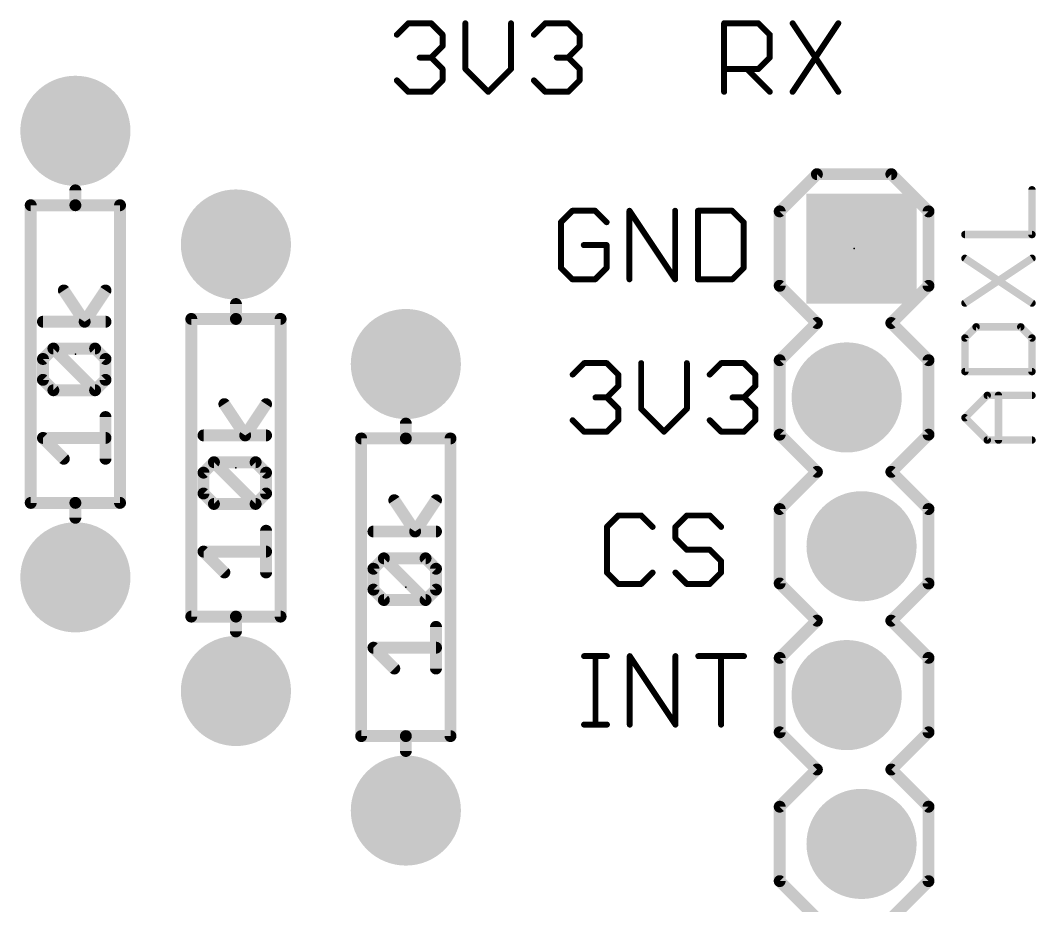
# Model space of a CAD drawing. Extents: x -2 to 100, y 0 to 44.
# Drawn here: x 52.07 to 69.4, y 20.33 to 35.44 of the extents above; entities that cross this region are included whole.
import ezdxf

# ---------------------------------------------------------------- set-up
doc = ezdxf.new("R2010")
doc.units = 0
for name, color, linetype in [('17', 94, 'CONTINUOUS'), ('21', 250, 'CONTINUOUS'), ('23', 178, 'CONTINUOUS'), ('25', 250, 'CONTINUOUS'), ('51', 250, 'CONTINUOUS')]:
    doc.layers.add(name, color=color, linetype=linetype)

# ---------------------------------------------------------------- blocks, each defined once
blk = doc.blocks.new('RECT')
blk.add_solid([(-0.5, -0.5), (0.5, -0.5), (-0.5, 0.5), (0.5, 0.5)])
blk = doc.blocks.new('SQUAREP')
blk.add_solid([(-0.5, -0.5), (0.5, -0.5), (-0.5, 0.5), (0.5, 0.5)])
blk = doc.blocks.new('ROUNDP')
at = {"const_width": 0.5}
blk.add_lwpolyline([(0, -0.25, 1), (0, 0.25, 1), (0, -0.25)], format="xyb", dxfattribs=at)

msp = doc.modelspace()

# ---------------------------------------------------------------- linework, layer by layer
at = {"layer": '21', "const_width": 0.2032}
for points in [[(65.665, 32.81), (65.03, 32.175)], [(66.935, 32.81), (65.665, 32.81)], [(67.57, 32.175), (66.935, 32.81)], [(53.01, 32.28), (53.01, 32.534)], [(52.248, 27.2), (52.248, 32.28)], [(52.248, 32.28), (53.01, 32.28)], [(53.01, 32.28), (53.772, 32.28)], [(53.772, 32.28), (53.772, 27.2)], [(65.03, 30.905), (65.03, 32.175)], [(67.57, 32.175), (67.57, 30.905)], [(53.1685, 30.2917), (52.8126, 30.8256)], [(53.5244, 30.8256), (53.1685, 30.2917)], [(65.665, 30.27), (65.03, 30.905)], [(67.57, 30.905), (66.935, 30.27)], [(55.75, 30.34), (55.75, 30.594)], [(53.5244, 30.2917), (52.4567, 30.2917)], [(54.988, 25.26), (54.988, 30.34)], [(54.988, 30.34), (55.75, 30.34)], [(55.75, 30.34), (56.512, 30.34)], [(56.512, 30.34), (56.512, 25.26)], [(65.03, 29.635), (65.665, 30.27)], [(66.935, 30.27), (67.57, 29.635)], [(52.4567, 29.6562), (52.6346, 29.8342)], [(52.6346, 29.8342), (53.3465, 29.8342)], [(53.3465, 29.1224), (52.6346, 29.8342)], [(53.3465, 29.8342), (53.5244, 29.6562)], [(52.4567, 29.3003), (52.4567, 29.6562)], [(53.5244, 29.6562), (53.5244, 29.3003)], [(65.03, 28.365), (65.03, 29.635)], [(67.57, 29.635), (67.57, 28.365)], [(52.6346, 29.1224), (52.4567, 29.3003)], [(53.5244, 29.3003), (53.3465, 29.1224)], [(53.3465, 29.1224), (52.6346, 29.1224)], [(55.9085, 28.3517), (55.5526, 28.8856)], [(56.2644, 28.8856), (55.9085, 28.3517)], [(53.5244, 27.953), (53.5244, 28.6648)], [(58.65, 28.3), (58.65, 28.554)], [(56.2644, 28.3517), (55.1967, 28.3517)], [(65.665, 27.73), (65.03, 28.365)], [(67.57, 28.365), (66.935, 27.73)], [(52.8126, 27.953), (52.4567, 28.3089)], [(52.4567, 28.3089), (53.5244, 28.3089)], [(57.888, 23.22), (57.888, 28.3)], [(57.888, 28.3), (58.65, 28.3)], [(58.65, 28.3), (59.412, 28.3)], [(59.412, 28.3), (59.412, 23.22)], [(55.1967, 27.7162), (55.3746, 27.8942)], [(55.3746, 27.8942), (56.0864, 27.8942)], [(56.0864, 27.1823), (55.3746, 27.8942)], [(56.0864, 27.8942), (56.2644, 27.7162)], [(55.1967, 27.3603), (55.1967, 27.7162)], [(56.2644, 27.7162), (56.2644, 27.3603)], [(65.03, 27.095), (65.665, 27.73)], [(66.935, 27.73), (67.57, 27.095)], [(55.3746, 27.1823), (55.1967, 27.3603)], [(56.2644, 27.3603), (56.0864, 27.1823)], [(53.01, 27.2), (52.248, 27.2)], [(53.772, 27.2), (53.01, 27.2)], [(53.01, 27.2), (53.01, 26.946)], [(56.0864, 27.1823), (55.3746, 27.1823)], [(58.8085, 26.7117), (58.4526, 27.2456)], [(59.1644, 27.2456), (58.8085, 26.7117)], [(65.03, 25.825), (65.03, 27.095)], [(67.57, 27.095), (67.57, 25.825)], [(56.2644, 26.013), (56.2644, 26.7248)], [(59.1644, 26.7117), (58.0967, 26.7117)], [(55.5526, 26.013), (55.1967, 26.3689)], [(55.1967, 26.3689), (56.2644, 26.3689)], [(58.0967, 26.0762), (58.2746, 26.2542)], [(58.2746, 26.2542), (58.9865, 26.2542)], [(58.9865, 25.5424), (58.2746, 26.2542)], [(58.9865, 26.2542), (59.1644, 26.0762)], [(58.0967, 25.7203), (58.0967, 26.0762)], [(59.1644, 26.0762), (59.1644, 25.7203)], [(58.2746, 25.5424), (58.0967, 25.7203)], [(59.1644, 25.7203), (58.9865, 25.5424)], [(65.665, 25.19), (65.03, 25.825)], [(67.57, 25.825), (66.935, 25.19)], [(58.9865, 25.5424), (58.2746, 25.5424)], [(55.75, 25.26), (54.988, 25.26)], [(56.512, 25.26), (55.75, 25.26)], [(55.75, 25.26), (55.75, 25.006)], [(59.1644, 24.373), (59.1644, 25.0848)], [(65.665, 25.19), (65.03, 24.555)], [(67.57, 24.555), (66.935, 25.19)], [(58.4526, 24.373), (58.0967, 24.7289)], [(58.0967, 24.7289), (59.1644, 24.7289)], [(65.03, 23.285), (65.03, 24.555)], [(67.57, 24.555), (67.57, 23.285)], [(58.65, 23.22), (57.888, 23.22)], [(59.412, 23.22), (58.65, 23.22)], [(58.65, 23.22), (58.65, 22.966)], [(65.665, 22.65), (65.03, 23.285)], [(67.57, 23.285), (66.935, 22.65)], [(65.03, 22.015), (65.665, 22.65)], [(66.935, 22.65), (67.57, 22.015)], [(65.03, 20.745), (65.03, 22.015)], [(67.57, 22.015), (67.57, 20.745)], [(65.665, 20.11), (65.03, 20.745)], [(67.57, 20.745), (66.935, 20.11)]]:
    msp.add_lwpolyline(points, dxfattribs=at)
at = {"layer": '21', "const_width": 0.1016}
for points in [[(65.665, 32.8608, 1), (65.665, 32.7592)], [(65.7009, 32.7741, 1), (65.6291, 32.8459)], [(66.9709, 32.8459, 1), (66.8991, 32.7741)], [(66.935, 32.7592, 1), (66.935, 32.8608)], [(53.0608, 32.534, 1), (52.9592, 32.534)], [(52.2988, 32.28, 1), (52.1972, 32.28)], [(52.248, 32.3308, 1), (52.248, 32.2292)], [(53.01, 32.3308, 1), (53.01, 32.2292)], [(52.9592, 32.28, 1), (53.0608, 32.28)], [(53.01, 32.2292, 1), (53.01, 32.3308)], [(53.8228, 32.28, 1), (53.7212, 32.28)], [(53.772, 32.2292, 1), (53.772, 32.3308)], [(65.0808, 32.175, 1), (64.9792, 32.175)], [(64.9941, 32.2109, 1), (65.0659, 32.1391)], [(67.6208, 32.175, 1), (67.5192, 32.175)], [(67.5341, 32.1391, 1), (67.6059, 32.2109)], [(52.8549, 30.8538, 1), (52.7703, 30.7974)], [(53.5667, 30.7974, 1), (53.4821, 30.8538)], [(65.0659, 30.9409, 1), (64.9941, 30.8691)], [(64.9792, 30.905, 1), (65.0808, 30.905)], [(67.5192, 30.905, 1), (67.6208, 30.905)], [(67.6059, 30.8691, 1), (67.5341, 30.9409)], [(55.8008, 30.594, 1), (55.6992, 30.594)], [(52.4567, 30.3425, 1), (52.4567, 30.2409)], [(53.1262, 30.3199, 1), (53.2108, 30.2636)], [(53.1262, 30.2636, 1), (53.2108, 30.3199)], [(53.5244, 30.2409, 1), (53.5244, 30.3425)], [(55.0388, 30.34, 1), (54.9372, 30.34)], [(54.988, 30.3908, 1), (54.988, 30.2892)], [(55.75, 30.3908, 1), (55.75, 30.2892)], [(55.6992, 30.34, 1), (55.8008, 30.34)], [(55.75, 30.2892, 1), (55.75, 30.3908)], [(56.5628, 30.34, 1), (56.4612, 30.34)], [(56.512, 30.2892, 1), (56.512, 30.3908)], [(65.7009, 30.2341, 1), (65.6291, 30.3059)], [(65.6291, 30.2341, 1), (65.7009, 30.3059)], [(66.9709, 30.3059, 1), (66.8991, 30.2341)], [(66.8991, 30.3059, 1), (66.9709, 30.2341)], [(52.6346, 29.885, 1), (52.6346, 29.7834)], [(52.6706, 29.8701, 1), (52.5987, 29.7982)], [(52.6706, 29.7982, 1), (52.5987, 29.8701)], [(53.3824, 29.8701, 1), (53.3105, 29.7982)], [(53.3465, 29.7834, 1), (53.3465, 29.885)], [(52.5075, 29.6562, 1), (52.4059, 29.6562)], [(52.4208, 29.6921, 1), (52.4926, 29.6203)], [(53.5752, 29.6562, 1), (53.4736, 29.6562)], [(53.4885, 29.6203, 1), (53.5603, 29.6921)], [(65.0808, 29.635, 1), (64.9792, 29.635)], [(64.9941, 29.6709, 1), (65.0659, 29.5991)], [(67.6208, 29.635, 1), (67.5192, 29.635)], [(67.5341, 29.5991, 1), (67.6059, 29.6709)], [(52.4926, 29.3362, 1), (52.4208, 29.2644)], [(52.4059, 29.3003, 1), (52.5075, 29.3003)], [(53.4736, 29.3003, 1), (53.5752, 29.3003)], [(53.5603, 29.2644, 1), (53.4885, 29.3362)], [(52.6346, 29.1731, 1), (52.6346, 29.0716)], [(52.5987, 29.0864, 1), (52.6706, 29.1583)], [(53.3105, 29.1583, 1), (53.3824, 29.0864)], [(53.3105, 29.0864, 1), (53.3824, 29.1583)], [(53.3465, 29.0716, 1), (53.3465, 29.1731)], [(55.5949, 28.9138, 1), (55.5103, 28.8574)], [(56.3067, 28.8574, 1), (56.2221, 28.9138)], [(53.5752, 28.6648, 1), (53.4736, 28.6648)], [(58.7008, 28.554, 1), (58.5992, 28.554)], [(55.1967, 28.4025, 1), (55.1967, 28.3009)], [(55.8662, 28.3799, 1), (55.9508, 28.3236)], [(55.8662, 28.3236, 1), (55.9508, 28.3799)], [(56.2644, 28.3009, 1), (56.2644, 28.4025)], [(65.0659, 28.4009, 1), (64.9941, 28.3291)], [(67.6059, 28.3291, 1), (67.5341, 28.4009)], [(52.4926, 28.3448, 1), (52.4208, 28.2729)], [(52.4567, 28.3597, 1), (52.4567, 28.2581)], [(53.5244, 28.2581, 1), (53.5244, 28.3597)], [(57.9388, 28.3, 1), (57.8372, 28.3)], [(57.888, 28.3508, 1), (57.888, 28.2492)], [(58.65, 28.3508, 1), (58.65, 28.2492)], [(58.5992, 28.3, 1), (58.7008, 28.3)], [(58.65, 28.2492, 1), (58.65, 28.3508)], [(59.4628, 28.3, 1), (59.3612, 28.3)], [(59.412, 28.2492, 1), (59.412, 28.3508)], [(64.9792, 28.365, 1), (65.0808, 28.365)], [(67.5192, 28.365, 1), (67.6208, 28.365)], [(52.7767, 27.917, 1), (52.8485, 27.9889)], [(53.4736, 27.953, 1), (53.5752, 27.953)], [(55.3746, 27.945, 1), (55.3746, 27.8434)], [(55.4106, 27.9301, 1), (55.3387, 27.8582)], [(55.4106, 27.8582, 1), (55.3387, 27.9301)], [(56.1224, 27.9301, 1), (56.0505, 27.8582)], [(56.0864, 27.8434, 1), (56.0864, 27.945)], [(55.2475, 27.7162, 1), (55.1459, 27.7162)], [(55.1608, 27.7521, 1), (55.2326, 27.6803)], [(56.3152, 27.7162, 1), (56.2136, 27.7162)], [(56.2285, 27.6803, 1), (56.3003, 27.7521)], [(65.7009, 27.6941, 1), (65.6291, 27.7659)], [(65.6291, 27.6941, 1), (65.7009, 27.7659)], [(66.9709, 27.7659, 1), (66.8991, 27.6941)], [(66.8991, 27.7659, 1), (66.9709, 27.6941)], [(55.2326, 27.3962, 1), (55.1608, 27.3244)], [(55.1459, 27.3603, 1), (55.2475, 27.3603)], [(56.2136, 27.3603, 1), (56.3152, 27.3603)], [(56.3003, 27.3244, 1), (56.2285, 27.3962)], [(52.248, 27.2508, 1), (52.248, 27.1492)], [(52.1972, 27.2, 1), (52.2988, 27.2)], [(53.01, 27.2508, 1), (53.01, 27.1492)], [(53.0608, 27.2, 1), (52.9592, 27.2)], [(53.01, 27.1492, 1), (53.01, 27.2508)], [(53.7212, 27.2, 1), (53.8228, 27.2)], [(53.772, 27.1492, 1), (53.772, 27.2508)], [(55.3746, 27.2331, 1), (55.3746, 27.1316)], [(55.3387, 27.1464, 1), (55.4106, 27.2183)], [(56.0505, 27.2183, 1), (56.1224, 27.1464)], [(56.0505, 27.1464, 1), (56.1224, 27.2183)], [(56.0864, 27.1316, 1), (56.0864, 27.2331)], [(58.4949, 27.2738, 1), (58.4103, 27.2174)], [(59.2067, 27.2174, 1), (59.1221, 27.2738)], [(65.0808, 27.095, 1), (64.9792, 27.095)], [(64.9941, 27.1309, 1), (65.0659, 27.0591)], [(67.6208, 27.095, 1), (67.5192, 27.095)], [(67.5341, 27.0591, 1), (67.6059, 27.1309)], [(52.9592, 26.946, 1), (53.0608, 26.946)], [(56.3152, 26.7248, 1), (56.2136, 26.7248)], [(58.0967, 26.7625, 1), (58.0967, 26.6609)], [(58.7662, 26.7399, 1), (58.8508, 26.6836)], [(58.7662, 26.6836, 1), (58.8508, 26.7399)], [(59.1644, 26.6609, 1), (59.1644, 26.7625)], [(55.2326, 26.4048, 1), (55.1608, 26.3329)], [(55.1967, 26.4197, 1), (55.1967, 26.3181)], [(56.2644, 26.3181, 1), (56.2644, 26.4197)], [(58.2746, 26.305, 1), (58.2746, 26.2034)], [(58.3106, 26.2901, 1), (58.2387, 26.2182)], [(58.3106, 26.2182, 1), (58.2387, 26.2901)], [(59.0224, 26.2901, 1), (58.9505, 26.2182)], [(58.9865, 26.2034, 1), (58.9865, 26.305)], [(58.1475, 26.0762, 1), (58.0459, 26.0762)], [(59.2152, 26.0762, 1), (59.1136, 26.0762)], [(55.5167, 25.977, 1), (55.5885, 26.0489)], [(56.2136, 26.013, 1), (56.3152, 26.013)], [(58.0608, 26.1121, 1), (58.1326, 26.0403)], [(59.1285, 26.0403, 1), (59.2003, 26.1121)], [(58.1326, 25.7562, 1), (58.0608, 25.6844)], [(59.2003, 25.6844, 1), (59.1285, 25.7562)], [(65.0659, 25.8609, 1), (64.9941, 25.7891)], [(64.9792, 25.825, 1), (65.0808, 25.825)], [(67.5192, 25.825, 1), (67.6208, 25.825)], [(67.6059, 25.7891, 1), (67.5341, 25.8609)], [(58.0459, 25.7203, 1), (58.1475, 25.7203)], [(59.1136, 25.7203, 1), (59.2152, 25.7203)], [(58.2746, 25.5932, 1), (58.2746, 25.4916)], [(58.2387, 25.5064, 1), (58.3106, 25.5783)], [(58.9505, 25.5783, 1), (59.0224, 25.5064)], [(58.9505, 25.5064, 1), (59.0224, 25.5783)], [(58.9865, 25.4916, 1), (58.9865, 25.5932)], [(54.988, 25.3108, 1), (54.988, 25.2092)], [(54.9372, 25.26, 1), (55.0388, 25.26)], [(55.75, 25.3108, 1), (55.75, 25.2092)], [(55.8008, 25.26, 1), (55.6992, 25.26)], [(55.75, 25.2092, 1), (55.75, 25.3108)], [(56.4612, 25.26, 1), (56.5628, 25.26)], [(56.512, 25.2092, 1), (56.512, 25.3108)], [(59.2152, 25.0848, 1), (59.1136, 25.0848)], [(65.7009, 25.1541, 1), (65.6291, 25.2259)], [(65.6291, 25.1541, 1), (65.7009, 25.2259)], [(66.9709, 25.2259, 1), (66.8991, 25.1541)], [(66.8991, 25.2259, 1), (66.9709, 25.1541)], [(55.6992, 25.006, 1), (55.8008, 25.006)], [(58.1326, 24.7648, 1), (58.0608, 24.6929)], [(58.0967, 24.7797, 1), (58.0967, 24.6781)], [(59.1644, 24.6781, 1), (59.1644, 24.7797)], [(65.0808, 24.555, 1), (64.9792, 24.555)], [(64.9941, 24.5909, 1), (65.0659, 24.5191)], [(67.6208, 24.555, 1), (67.5192, 24.555)], [(67.5341, 24.5191, 1), (67.6059, 24.5909)], [(58.4167, 24.337, 1), (58.4885, 24.4089)], [(59.1136, 24.373, 1), (59.2152, 24.373)], [(57.888, 23.2708, 1), (57.888, 23.1692)], [(57.8372, 23.22, 1), (57.9388, 23.22)], [(58.65, 23.2708, 1), (58.65, 23.1692)], [(58.7008, 23.22, 1), (58.5992, 23.22)], [(58.65, 23.1692, 1), (58.65, 23.2708)], [(59.3612, 23.22, 1), (59.4628, 23.22)], [(59.412, 23.1692, 1), (59.412, 23.2708)], [(65.0659, 23.3209, 1), (64.9941, 23.2491)], [(64.9792, 23.285, 1), (65.0808, 23.285)], [(67.5192, 23.285, 1), (67.6208, 23.285)], [(67.6059, 23.2491, 1), (67.5341, 23.3209)], [(58.5992, 22.966, 1), (58.7008, 22.966)], [(65.7009, 22.6141, 1), (65.6291, 22.6859)], [(65.6291, 22.6141, 1), (65.7009, 22.6859)], [(66.9709, 22.6859, 1), (66.8991, 22.6141)], [(66.8991, 22.6859, 1), (66.9709, 22.6141)], [(65.0808, 22.015, 1), (64.9792, 22.015)], [(64.9941, 22.0509, 1), (65.0659, 21.9791)], [(67.6208, 22.015, 1), (67.5192, 22.015)], [(67.5341, 21.9791, 1), (67.6059, 22.0509)], [(65.0659, 20.7809, 1), (64.9941, 20.7091)], [(64.9792, 20.745, 1), (65.0808, 20.745)], [(67.5192, 20.745, 1), (67.6208, 20.745)], [(67.6059, 20.7091, 1), (67.5341, 20.7809)]]:
    msp.add_lwpolyline(points, format="xyb", dxfattribs=at)
at = {"layer": '23'}
for p in [(66.3, 31.54), (53.01, 29.74), (55.75, 27.8), (58.65, 25.76)]:
    msp.add_point(p, dxfattribs=at)
at = {"layer": '25'}
for points, const_width in [([(58.4967, 35.1903), (58.6916, 35.3852)], 0.1016), ([(58.6916, 35.3852), (59.0814, 35.3852)], 0.1016), ([(59.0814, 35.3852), (59.2763, 35.1903)], 0.1016), ([(59.6661, 35.3852), (59.6661, 34.6056)], 0.1016), ([(60.4457, 34.6056), (60.4457, 35.3852)], 0.1016), ([(60.8355, 35.1903), (61.0304, 35.3852)], 0.1016), ([(61.0304, 35.3852), (61.4202, 35.3852)], 0.1016), ([(61.4202, 35.3852), (61.6151, 35.1903)], 0.1016), ([(64.0814, 34.2158), (64.0814, 35.3852)], 0.1016), ([(64.0814, 35.3852), (64.6661, 35.3852)], 0.1016), ([(64.6661, 35.3852), (64.861, 35.1903)], 0.1016), ([(65.2508, 35.3852), (66.0304, 34.2158)], 0.1016), ([(66.0304, 35.3852), (65.2508, 34.2158)], 0.1016), ([(59.2763, 35.1903), (59.2763, 34.9954)], 0.1016), ([(61.6151, 35.1903), (61.6151, 34.9954)], 0.1016), ([(64.861, 35.1903), (64.861, 34.8005)], 0.1016), ([(59.2763, 34.9954), (59.0814, 34.8005)], 0.1016), ([(61.6151, 34.9954), (61.4202, 34.8005)], 0.1016), ([(59.0814, 34.8005), (58.8865, 34.8005)], 0.1016), ([(59.0814, 34.8005), (59.2763, 34.6056)], 0.1016), ([(61.4202, 34.8005), (61.2253, 34.8005)], 0.1016), ([(61.4202, 34.8005), (61.6151, 34.6056)], 0.1016), ([(64.861, 34.8005), (64.6661, 34.6056)], 0.1016), ([(59.2763, 34.6056), (59.2763, 34.4107)], 0.1016), ([(59.6661, 34.6056), (60.0559, 34.2158)], 0.1016), ([(60.0559, 34.2158), (60.4457, 34.6056)], 0.1016), ([(61.6151, 34.6056), (61.6151, 34.4107)], 0.1016), ([(64.6661, 34.6056), (64.0814, 34.6056)], 0.1016), ([(64.4712, 34.6056), (64.861, 34.2158)], 0.1016), ([(58.6916, 34.2158), (58.4967, 34.4107)], 0.1016), ([(59.2763, 34.4107), (59.0814, 34.2158)], 0.1016), ([(61.0304, 34.2158), (60.8355, 34.4107)], 0.1016), ([(61.6151, 34.4107), (61.4202, 34.2158)], 0.1016), ([(59.0814, 34.2158), (58.6916, 34.2158)], 0.1016), ([(61.4202, 34.2158), (61.0304, 34.2158)], 0.1016), ([(69.3353, 31.7803), (69.3353, 32.5429)], 0.127), ([(61.4916, 32.1852), (61.2967, 31.9903)], 0.1016), ([(61.8814, 32.1852), (61.4916, 32.1852)], 0.1016), ([(62.0763, 31.9903), (61.8814, 32.1852)], 0.1016), ([(62.4661, 31.0158), (62.4661, 32.1852)], 0.1016), ([(62.4661, 32.1852), (63.2457, 31.0158)], 0.1016), ([(63.2457, 31.0158), (63.2457, 32.1852)], 0.1016), ([(63.6355, 32.1852), (63.6355, 31.0158)], 0.1016), ([(64.2202, 32.1852), (63.6355, 32.1852)], 0.1016), ([(64.4151, 31.9903), (64.2202, 32.1852)], 0.1016), ([(61.2967, 31.9903), (61.2967, 31.2107)], 0.1016), ([(64.4151, 31.2107), (64.4151, 31.9903)], 0.1016), ([(68.1913, 31.7803), (69.3353, 31.7803)], 0.127), ([(62.0763, 31.6005), (61.6865, 31.6005)], 0.1016), ([(62.0763, 31.2107), (62.0763, 31.6005)], 0.1016), ([(68.1913, 30.6109), (69.3353, 31.3735)], 0.127), ([(68.1913, 31.3735), (69.3353, 30.6109)], 0.127), ([(61.2967, 31.2107), (61.4916, 31.0158)], 0.1016), ([(61.8814, 31.0158), (62.0763, 31.2107)], 0.1016), ([(64.2202, 31.0158), (64.4151, 31.2107)], 0.1016), ([(61.4916, 31.0158), (61.8814, 31.0158)], 0.1016), ([(63.6355, 31.0158), (64.2202, 31.0158)], 0.1016), ([(68.382, 30.2042), (68.1913, 30.0135)], 0.127), ([(69.1446, 30.2042), (68.382, 30.2042)], 0.127), ([(69.3353, 30.0135), (69.1446, 30.2042)], 0.127), ([(68.1913, 30.0135), (68.1913, 29.4415)], 0.127), ([(69.3353, 29.4415), (69.3353, 30.0135)], 0.127), ([(61.4967, 29.3903), (61.6916, 29.5852)], 0.1016), ([(61.6916, 29.5852), (62.0814, 29.5852)], 0.1016), ([(62.0814, 29.5852), (62.2763, 29.3903)], 0.1016), ([(62.6661, 29.5852), (62.6661, 28.8056)], 0.1016), ([(63.4457, 28.8056), (63.4457, 29.5852)], 0.1016), ([(63.8355, 29.3903), (64.0304, 29.5852)], 0.1016), ([(64.0304, 29.5852), (64.4202, 29.5852)], 0.1016), ([(64.4202, 29.5852), (64.6151, 29.3903)], 0.1016), ([(68.1913, 29.4415), (69.3353, 29.4415)], 0.127), ([(62.2763, 29.3903), (62.2763, 29.1954)], 0.1016), ([(64.6151, 29.3903), (64.6151, 29.1954)], 0.1016), ([(62.2763, 29.1954), (62.0814, 29.0005)], 0.1016), ([(64.6151, 29.1954), (64.4202, 29.0005)], 0.1016), ([(62.0814, 29.0005), (61.8865, 29.0005)], 0.1016), ([(62.0814, 29.0005), (62.2763, 28.8056)], 0.1016), ([(64.4202, 29.0005), (64.2253, 29.0005)], 0.1016), ([(64.4202, 29.0005), (64.6151, 28.8056)], 0.1016), ([(68.1913, 28.6534), (68.5727, 29.0348)], 0.127), ([(68.5727, 29.0348), (69.3353, 29.0348)], 0.127), ([(68.7633, 28.2721), (68.7633, 29.0348)], 0.127), ([(62.2763, 28.8056), (62.2763, 28.6107)], 0.1016), ([(62.6661, 28.8056), (63.0559, 28.4158)], 0.1016), ([(63.0559, 28.4158), (63.4457, 28.8056)], 0.1016), ([(64.6151, 28.8056), (64.6151, 28.6107)], 0.1016), ([(61.6916, 28.4158), (61.4967, 28.6107)], 0.1016), ([(62.2763, 28.6107), (62.0814, 28.4158)], 0.1016), ([(64.0304, 28.4158), (63.8355, 28.6107)], 0.1016), ([(64.6151, 28.6107), (64.4202, 28.4158)], 0.1016), ([(68.5727, 28.2721), (68.1913, 28.6534)], 0.127), ([(62.0814, 28.4158), (61.6916, 28.4158)], 0.1016), ([(64.4202, 28.4158), (64.0304, 28.4158)], 0.1016), ([(69.3353, 28.2721), (68.5727, 28.2721)], 0.127), ([(62.2763, 26.9852), (62.0814, 26.7903)], 0.1016), ([(62.6661, 26.9852), (62.2763, 26.9852)], 0.1016), ([(62.861, 26.7903), (62.6661, 26.9852)], 0.1016), ([(63.4457, 26.9852), (63.2508, 26.7903)], 0.1016), ([(63.8355, 26.9852), (63.4457, 26.9852)], 0.1016), ([(64.0304, 26.7903), (63.8355, 26.9852)], 0.1016), ([(62.0814, 26.7903), (62.0814, 26.0107)], 0.1016), ([(63.2508, 26.7903), (63.2508, 26.5954)], 0.1016), ([(63.2508, 26.5954), (63.4457, 26.4005)], 0.1016), ([(63.4457, 26.4005), (63.8355, 26.4005)], 0.1016), ([(63.8355, 26.4005), (64.0304, 26.2056)], 0.1016), ([(64.0304, 26.2056), (64.0304, 26.0107)], 0.1016), ([(62.0814, 26.0107), (62.2763, 25.8158)], 0.1016), ([(62.6661, 25.8158), (62.861, 26.0107)], 0.1016), ([(63.4457, 25.8158), (63.2508, 26.0107)], 0.1016), ([(64.0304, 26.0107), (63.8355, 25.8158)], 0.1016), ([(62.2763, 25.8158), (62.6661, 25.8158)], 0.1016), ([(63.8355, 25.8158), (63.4457, 25.8158)], 0.1016), ([(61.6916, 24.5852), (62.0814, 24.5852)], 0.1016), ([(61.8865, 23.4158), (61.8865, 24.5852)], 0.1016), ([(62.4712, 23.4158), (62.4712, 24.5852)], 0.1016), ([(62.4712, 24.5852), (63.2508, 23.4158)], 0.1016), ([(63.2508, 23.4158), (63.2508, 24.5852)], 0.1016), ([(63.6406, 24.5852), (64.4202, 24.5852)], 0.1016), ([(64.0304, 23.4158), (64.0304, 24.5852)], 0.1016), ([(61.6916, 23.4158), (62.0814, 23.4158)], 0.1016)]:
    msp.add_lwpolyline(points, dxfattribs=dict(at, const_width=const_width))
for points, const_width in [([(58.6916, 35.4106, 1), (58.6916, 35.3598)], 0.0508), ([(58.7096, 35.3672, 1), (58.6736, 35.4032)], 0.0508), ([(59.0994, 35.4032, 1), (59.0634, 35.3672)], 0.0508), ([(59.0814, 35.3598, 1), (59.0814, 35.4106)], 0.0508), ([(59.6915, 35.3852, 1), (59.6407, 35.3852)], 0.0508), ([(60.4711, 35.3852, 1), (60.4203, 35.3852)], 0.0508), ([(61.0304, 35.4106, 1), (61.0304, 35.3598)], 0.0508), ([(61.0484, 35.3672, 1), (61.0124, 35.4032)], 0.0508), ([(61.4382, 35.4032, 1), (61.4022, 35.3672)], 0.0508), ([(61.4202, 35.3598, 1), (61.4202, 35.4106)], 0.0508), ([(64.1068, 35.3852, 1), (64.056, 35.3852)], 0.0508), ([(64.0814, 35.4106, 1), (64.0814, 35.3598)], 0.0508), ([(64.6841, 35.4032, 1), (64.6481, 35.3672)], 0.0508), ([(64.6661, 35.3598, 1), (64.6661, 35.4106)], 0.0508), ([(65.2719, 35.3993, 1), (65.2297, 35.3711)], 0.0508), ([(66.0515, 35.3711, 1), (66.0093, 35.3993)], 0.0508), ([(58.4787, 35.2083, 1), (58.5147, 35.1723)], 0.0508), ([(59.3017, 35.1903, 1), (59.2509, 35.1903)], 0.0508), ([(59.2583, 35.1723, 1), (59.2943, 35.2083)], 0.0508), ([(60.8175, 35.2083, 1), (60.8535, 35.1723)], 0.0508), ([(61.6405, 35.1903, 1), (61.5897, 35.1903)], 0.0508), ([(61.5971, 35.1723, 1), (61.6331, 35.2083)], 0.0508), ([(64.8864, 35.1903, 1), (64.8356, 35.1903)], 0.0508), ([(64.843, 35.1723, 1), (64.879, 35.2083)], 0.0508), ([(59.2509, 34.9954, 1), (59.3017, 34.9954)], 0.0508), ([(59.2943, 34.9774, 1), (59.2583, 35.0134)], 0.0508), ([(61.5897, 34.9954, 1), (61.6405, 34.9954)], 0.0508), ([(61.6331, 34.9774, 1), (61.5971, 35.0134)], 0.0508), ([(58.8865, 34.8259, 1), (58.8865, 34.7751)], 0.0508), ([(59.0994, 34.8185, 1), (59.0634, 34.7825)], 0.0508), ([(59.0634, 34.8185, 1), (59.0994, 34.7825)], 0.0508), ([(59.0814, 34.7751, 1), (59.0814, 34.8259)], 0.0508), ([(61.2253, 34.8259, 1), (61.2253, 34.7751)], 0.0508), ([(61.4382, 34.8185, 1), (61.4022, 34.7825)], 0.0508), ([(61.4022, 34.8185, 1), (61.4382, 34.7825)], 0.0508), ([(61.4202, 34.7751, 1), (61.4202, 34.8259)], 0.0508), ([(64.879, 34.7825, 1), (64.843, 34.8185)], 0.0508), ([(64.8356, 34.8005, 1), (64.8864, 34.8005)], 0.0508), ([(59.3017, 34.6056, 1), (59.2509, 34.6056)], 0.0508), ([(59.2583, 34.5876, 1), (59.2943, 34.6236)], 0.0508), ([(59.6841, 34.6236, 1), (59.6481, 34.5876)], 0.0508), ([(59.6407, 34.6056, 1), (59.6915, 34.6056)], 0.0508), ([(60.4203, 34.6056, 1), (60.4711, 34.6056)], 0.0508), ([(60.4637, 34.5876, 1), (60.4277, 34.6236)], 0.0508), ([(61.6405, 34.6056, 1), (61.5897, 34.6056)], 0.0508), ([(61.5971, 34.5876, 1), (61.6331, 34.6236)], 0.0508), ([(64.0814, 34.631, 1), (64.0814, 34.5802)], 0.0508), ([(64.4892, 34.6236, 1), (64.4532, 34.5876)], 0.0508), ([(64.6481, 34.6236, 1), (64.6841, 34.5876)], 0.0508), ([(64.6661, 34.5802, 1), (64.6661, 34.631)], 0.0508), ([(58.5147, 34.4287, 1), (58.4787, 34.3927)], 0.0508), ([(59.2509, 34.4107, 1), (59.3017, 34.4107)], 0.0508), ([(59.2943, 34.3927, 1), (59.2583, 34.4287)], 0.0508), ([(60.8535, 34.4287, 1), (60.8175, 34.3927)], 0.0508), ([(61.5897, 34.4107, 1), (61.6405, 34.4107)], 0.0508), ([(61.6331, 34.3927, 1), (61.5971, 34.4287)], 0.0508), ([(58.6916, 34.2412, 1), (58.6916, 34.1904)], 0.0508), ([(58.6736, 34.1978, 1), (58.7096, 34.2338)], 0.0508), ([(59.0634, 34.2338, 1), (59.0994, 34.1978)], 0.0508), ([(59.0814, 34.1904, 1), (59.0814, 34.2412)], 0.0508), ([(60.0379, 34.2338, 1), (60.0739, 34.1978)], 0.0508), ([(60.0379, 34.1978, 1), (60.0739, 34.2338)], 0.0508), ([(61.0304, 34.2412, 1), (61.0304, 34.1904)], 0.0508), ([(61.0124, 34.1978, 1), (61.0484, 34.2338)], 0.0508), ([(61.4022, 34.2338, 1), (61.4382, 34.1978)], 0.0508), ([(61.4202, 34.1904, 1), (61.4202, 34.2412)], 0.0508), ([(64.056, 34.2158, 1), (64.1068, 34.2158)], 0.0508), ([(64.843, 34.1978, 1), (64.879, 34.2338)], 0.0508), ([(65.2297, 34.2299, 1), (65.2719, 34.2017)], 0.0508), ([(66.0093, 34.2017, 1), (66.0515, 34.2299)], 0.0508), ([(69.3671, 32.5429, 1), (69.3036, 32.5429)], 0.0635), ([(61.4916, 32.2106, 1), (61.4916, 32.1598)], 0.0508), ([(61.5096, 32.1672, 1), (61.4736, 32.2032)], 0.0508), ([(61.8994, 32.2032, 1), (61.8634, 32.1672)], 0.0508), ([(61.8814, 32.1598, 1), (61.8814, 32.2106)], 0.0508), ([(62.4915, 32.1852, 1), (62.4407, 32.1852)], 0.0508), ([(62.4872, 32.1993, 1), (62.445, 32.1711)], 0.0508), ([(63.2711, 32.1852, 1), (63.2203, 32.1852)], 0.0508), ([(63.6609, 32.1852, 1), (63.6101, 32.1852)], 0.0508), ([(63.6355, 32.2106, 1), (63.6355, 32.1598)], 0.0508), ([(64.2382, 32.2032, 1), (64.2022, 32.1672)], 0.0508), ([(64.2202, 32.1598, 1), (64.2202, 32.2106)], 0.0508), ([(61.2787, 32.0083, 1), (61.3147, 31.9723)], 0.0508), ([(61.3221, 31.9903, 1), (61.2713, 31.9903)], 0.0508), ([(62.0583, 31.9723, 1), (62.0943, 32.0083)], 0.0508), ([(64.4405, 31.9903, 1), (64.3897, 31.9903)], 0.0508), ([(64.3971, 31.9723, 1), (64.4331, 32.0083)], 0.0508), ([(68.1913, 31.812, 1), (68.1913, 31.7485)], 0.0635), ([(69.3036, 31.7803, 1), (69.3671, 31.7803)], 0.0635), ([(69.3353, 31.7485, 1), (69.3353, 31.812)], 0.0635), ([(61.6865, 31.6259, 1), (61.6865, 31.5751)], 0.0508), ([(62.1017, 31.6005, 1), (62.0509, 31.6005)], 0.0508), ([(62.0763, 31.5751, 1), (62.0763, 31.6259)], 0.0508), ([(68.2089, 31.4, 1), (68.1737, 31.3471)], 0.0635), ([(69.3529, 31.3471, 1), (69.3177, 31.4)], 0.0635), ([(61.3147, 31.2287, 1), (61.2787, 31.1927)], 0.0508), ([(61.2713, 31.2107, 1), (61.3221, 31.2107)], 0.0508), ([(62.0509, 31.2107, 1), (62.1017, 31.2107)], 0.0508), ([(62.0943, 31.1927, 1), (62.0583, 31.2287)], 0.0508), ([(64.3897, 31.2107, 1), (64.4405, 31.2107)], 0.0508), ([(64.4331, 31.1927, 1), (64.3971, 31.2287)], 0.0508), ([(61.4916, 31.0412, 1), (61.4916, 30.9904)], 0.0508), ([(61.4736, 30.9978, 1), (61.5096, 31.0338)], 0.0508), ([(61.8634, 31.0338, 1), (61.8994, 30.9978)], 0.0508), ([(61.8814, 30.9904, 1), (61.8814, 31.0412)], 0.0508), ([(62.4407, 31.0158, 1), (62.4915, 31.0158)], 0.0508), ([(63.2203, 31.0158, 1), (63.2711, 31.0158)], 0.0508), ([(63.2246, 31.0017, 1), (63.2668, 31.0299)], 0.0508), ([(63.6355, 31.0412, 1), (63.6355, 30.9904)], 0.0508), ([(63.6101, 31.0158, 1), (63.6609, 31.0158)], 0.0508), ([(64.2022, 31.0338, 1), (64.2382, 30.9978)], 0.0508), ([(64.2202, 30.9904, 1), (64.2202, 31.0412)], 0.0508), ([(68.1737, 30.6373, 1), (68.2089, 30.5845)], 0.0635), ([(69.3177, 30.5845, 1), (69.3529, 30.6373)], 0.0635), ([(68.382, 30.2359, 1), (68.382, 30.1724)], 0.0635), ([(68.4044, 30.1817, 1), (68.3595, 30.2266)], 0.0635), ([(69.1671, 30.2266, 1), (69.1222, 30.1817)], 0.0635), ([(69.1446, 30.1724, 1), (69.1446, 30.2359)], 0.0635), ([(68.2231, 30.0135, 1), (68.1596, 30.0135)], 0.0635), ([(68.1689, 30.0359, 1), (68.2138, 29.991)], 0.0635), ([(69.3671, 30.0135, 1), (69.3036, 30.0135)], 0.0635), ([(69.3128, 29.991, 1), (69.3578, 30.0359)], 0.0635), ([(61.6916, 29.6106, 1), (61.6916, 29.5598)], 0.0508), ([(61.7096, 29.5672, 1), (61.6736, 29.6032)], 0.0508), ([(62.0994, 29.6032, 1), (62.0634, 29.5672)], 0.0508), ([(62.0814, 29.5598, 1), (62.0814, 29.6106)], 0.0508), ([(62.6915, 29.5852, 1), (62.6407, 29.5852)], 0.0508), ([(63.4711, 29.5852, 1), (63.4203, 29.5852)], 0.0508), ([(64.0304, 29.6106, 1), (64.0304, 29.5598)], 0.0508), ([(64.0484, 29.5672, 1), (64.0124, 29.6032)], 0.0508), ([(64.4382, 29.6032, 1), (64.4022, 29.5672)], 0.0508), ([(64.4202, 29.5598, 1), (64.4202, 29.6106)], 0.0508), ([(68.1913, 29.4733, 1), (68.1913, 29.4098)], 0.0635), ([(68.1596, 29.4415, 1), (68.2231, 29.4415)], 0.0635), ([(69.3036, 29.4415, 1), (69.3671, 29.4415)], 0.0635), ([(69.3353, 29.4098, 1), (69.3353, 29.4733)], 0.0635), ([(61.4787, 29.4083, 1), (61.5147, 29.3723)], 0.0508), ([(62.3017, 29.3903, 1), (62.2509, 29.3903)], 0.0508), ([(62.2583, 29.3723, 1), (62.2943, 29.4083)], 0.0508), ([(63.8175, 29.4083, 1), (63.8535, 29.3723)], 0.0508), ([(64.6405, 29.3903, 1), (64.5897, 29.3903)], 0.0508), ([(64.5971, 29.3723, 1), (64.6331, 29.4083)], 0.0508), ([(62.2509, 29.1954, 1), (62.3017, 29.1954)], 0.0508), ([(62.2943, 29.1774, 1), (62.2583, 29.2134)], 0.0508), ([(64.5897, 29.1954, 1), (64.6405, 29.1954)], 0.0508), ([(64.6331, 29.1774, 1), (64.5971, 29.2134)], 0.0508), ([(61.8865, 29.0259, 1), (61.8865, 28.9751)], 0.0508), ([(62.0994, 29.0185, 1), (62.0634, 28.9825)], 0.0508), ([(62.0634, 29.0185, 1), (62.0994, 28.9825)], 0.0508), ([(62.0814, 28.9751, 1), (62.0814, 29.0259)], 0.0508), ([(64.2253, 29.0259, 1), (64.2253, 28.9751)], 0.0508), ([(64.4382, 29.0185, 1), (64.4022, 28.9825)], 0.0508), ([(64.4022, 29.0185, 1), (64.4382, 28.9825)], 0.0508), ([(64.4202, 28.9751, 1), (64.4202, 29.0259)], 0.0508), ([(68.5727, 29.0665, 1), (68.5727, 29.003)], 0.0635), ([(68.5951, 29.0123, 1), (68.5502, 29.0572)], 0.0635), ([(68.7951, 29.0348, 1), (68.7316, 29.0348)], 0.0635), ([(69.3353, 29.003, 1), (69.3353, 29.0665)], 0.0635), ([(62.3017, 28.8056, 1), (62.2509, 28.8056)], 0.0508), ([(62.2583, 28.7876, 1), (62.2943, 28.8236)], 0.0508), ([(62.6841, 28.8236, 1), (62.6481, 28.7876)], 0.0508), ([(62.6407, 28.8056, 1), (62.6915, 28.8056)], 0.0508), ([(63.4203, 28.8056, 1), (63.4711, 28.8056)], 0.0508), ([(63.4637, 28.7876, 1), (63.4277, 28.8236)], 0.0508), ([(64.6405, 28.8056, 1), (64.5897, 28.8056)], 0.0508), ([(64.5971, 28.7876, 1), (64.6331, 28.8236)], 0.0508), ([(61.5147, 28.6287, 1), (61.4787, 28.5927)], 0.0508), ([(62.2509, 28.6107, 1), (62.3017, 28.6107)], 0.0508), ([(62.2943, 28.5927, 1), (62.2583, 28.6287)], 0.0508), ([(63.8535, 28.6287, 1), (63.8175, 28.5927)], 0.0508), ([(64.5897, 28.6107, 1), (64.6405, 28.6107)], 0.0508), ([(64.6331, 28.5927, 1), (64.5971, 28.6287)], 0.0508), ([(68.2138, 28.6759, 1), (68.1689, 28.631)], 0.0635), ([(68.1689, 28.6759, 1), (68.2138, 28.631)], 0.0635), ([(61.6916, 28.4412, 1), (61.6916, 28.3904)], 0.0508), ([(61.6736, 28.3978, 1), (61.7096, 28.4338)], 0.0508), ([(62.0634, 28.4338, 1), (62.0994, 28.3978)], 0.0508), ([(62.0814, 28.3904, 1), (62.0814, 28.4412)], 0.0508), ([(63.0379, 28.4338, 1), (63.0739, 28.3978)], 0.0508), ([(63.0379, 28.3978, 1), (63.0739, 28.4338)], 0.0508), ([(64.0304, 28.4412, 1), (64.0304, 28.3904)], 0.0508), ([(64.0124, 28.3978, 1), (64.0484, 28.4338)], 0.0508), ([(64.4022, 28.4338, 1), (64.4382, 28.3978)], 0.0508), ([(64.4202, 28.3904, 1), (64.4202, 28.4412)], 0.0508), ([(68.5727, 28.3039, 1), (68.5727, 28.2404)], 0.0635), ([(68.5502, 28.2497, 1), (68.5951, 28.2946)], 0.0635), ([(68.7316, 28.2721, 1), (68.7951, 28.2721)], 0.0635), ([(69.3353, 28.2404, 1), (69.3353, 28.3039)], 0.0635), ([(62.2763, 27.0106, 1), (62.2763, 26.9598)], 0.0508), ([(62.2943, 26.9672, 1), (62.2583, 27.0032)], 0.0508), ([(62.6841, 27.0032, 1), (62.6481, 26.9672)], 0.0508), ([(62.6661, 26.9598, 1), (62.6661, 27.0106)], 0.0508), ([(63.4457, 27.0106, 1), (63.4457, 26.9598)], 0.0508), ([(63.4637, 26.9672, 1), (63.4277, 27.0032)], 0.0508), ([(63.8535, 27.0032, 1), (63.8175, 26.9672)], 0.0508), ([(63.8355, 26.9598, 1), (63.8355, 27.0106)], 0.0508), ([(62.0634, 26.8083, 1), (62.0994, 26.7723)], 0.0508), ([(62.1068, 26.7903, 1), (62.056, 26.7903)], 0.0508), ([(62.843, 26.7723, 1), (62.879, 26.8083)], 0.0508), ([(63.2328, 26.8083, 1), (63.2688, 26.7723)], 0.0508), ([(63.2762, 26.7903, 1), (63.2254, 26.7903)], 0.0508), ([(64.0124, 26.7723, 1), (64.0484, 26.8083)], 0.0508), ([(63.2688, 26.6134, 1), (63.2328, 26.5774)], 0.0508), ([(63.2254, 26.5954, 1), (63.2762, 26.5954)], 0.0508), ([(63.4457, 26.4259, 1), (63.4457, 26.3751)], 0.0508), ([(63.4277, 26.3825, 1), (63.4637, 26.4185)], 0.0508), ([(63.8535, 26.4185, 1), (63.8175, 26.3825)], 0.0508), ([(63.8355, 26.3751, 1), (63.8355, 26.4259)], 0.0508), ([(64.0558, 26.2056, 1), (64.005, 26.2056)], 0.0508), ([(64.0124, 26.1876, 1), (64.0484, 26.2236)], 0.0508), ([(62.0994, 26.0287, 1), (62.0634, 25.9927)], 0.0508), ([(62.056, 26.0107, 1), (62.1068, 26.0107)], 0.0508), ([(62.879, 25.9927, 1), (62.843, 26.0287)], 0.0508), ([(63.2688, 26.0287, 1), (63.2328, 25.9927)], 0.0508), ([(64.005, 26.0107, 1), (64.0558, 26.0107)], 0.0508), ([(64.0484, 25.9927, 1), (64.0124, 26.0287)], 0.0508), ([(62.2763, 25.8412, 1), (62.2763, 25.7904)], 0.0508), ([(62.2583, 25.7978, 1), (62.2943, 25.8338)], 0.0508), ([(62.6481, 25.8338, 1), (62.6841, 25.7978)], 0.0508), ([(62.6661, 25.7904, 1), (62.6661, 25.8412)], 0.0508), ([(63.4457, 25.8412, 1), (63.4457, 25.7904)], 0.0508), ([(63.4277, 25.7978, 1), (63.4637, 25.8338)], 0.0508), ([(63.8175, 25.8338, 1), (63.8535, 25.7978)], 0.0508), ([(63.8355, 25.7904, 1), (63.8355, 25.8412)], 0.0508), ([(61.6916, 24.6106, 1), (61.6916, 24.5598)], 0.0508), ([(61.9119, 24.5852, 1), (61.8611, 24.5852)], 0.0508), ([(62.0814, 24.5598, 1), (62.0814, 24.6106)], 0.0508), ([(62.4966, 24.5852, 1), (62.4458, 24.5852)], 0.0508), ([(62.4923, 24.5993, 1), (62.4501, 24.5711)], 0.0508), ([(63.2762, 24.5852, 1), (63.2254, 24.5852)], 0.0508), ([(63.6406, 24.6106, 1), (63.6406, 24.5598)], 0.0508), ([(64.0558, 24.5852, 1), (64.005, 24.5852)], 0.0508), ([(64.4202, 24.5598, 1), (64.4202, 24.6106)], 0.0508), ([(61.6916, 23.4412, 1), (61.6916, 23.3904)], 0.0508), ([(61.8611, 23.4158, 1), (61.9119, 23.4158)], 0.0508), ([(62.0814, 23.3904, 1), (62.0814, 23.4412)], 0.0508), ([(62.4458, 23.4158, 1), (62.4966, 23.4158)], 0.0508), ([(63.2254, 23.4158, 1), (63.2762, 23.4158)], 0.0508), ([(63.2297, 23.4017, 1), (63.2719, 23.4299)], 0.0508), ([(64.005, 23.4158, 1), (64.0558, 23.4158)], 0.0508)]:
    msp.add_lwpolyline(points, format="xyb", dxfattribs=dict(at, const_width=const_width))

# ---------------------------------------------------------------- block references
at = {"layer": '17', "xscale": 1.8796, "yscale": 1.8796, "rotation": 90}
for p in [(53.01, 33.55), (53.01, 33.55), (55.75, 31.61), (55.75, 31.61), (58.65, 29.57), (58.65, 29.57), (53.01, 25.93), (53.01, 25.93), (55.75, 23.99), (55.75, 23.99), (58.65, 21.95), (58.65, 21.95)]:
    msp.add_blockref('ROUNDP', p, dxfattribs=at)
at = {"layer": '17', "xscale": 1.8796, "yscale": 1.8796}
for name, p in [('SQUAREP', (66.427, 31.54)), ('SQUAREP', (66.427, 31.54)), ('ROUNDP', (66.173, 29)), ('ROUNDP', (66.173, 29)), ('ROUNDP', (66.427, 26.46)), ('ROUNDP', (66.427, 26.46)), ('ROUNDP', (66.173, 23.92)), ('ROUNDP', (66.173, 23.92)), ('ROUNDP', (66.427, 21.38)), ('ROUNDP', (66.427, 21.38))]:
    msp.add_blockref(name, p, dxfattribs=at)
at = {"layer": '51', "xscale": 0.508, "yscale": 0.508, "rotation": 270}
for p in [(66.3, 31.54), (66.3, 29), (66.3, 26.46), (66.3, 23.92), (66.3, 21.38)]:
    msp.add_blockref('RECT', p, dxfattribs=at)

doc.saveas('drawing.dxf')
